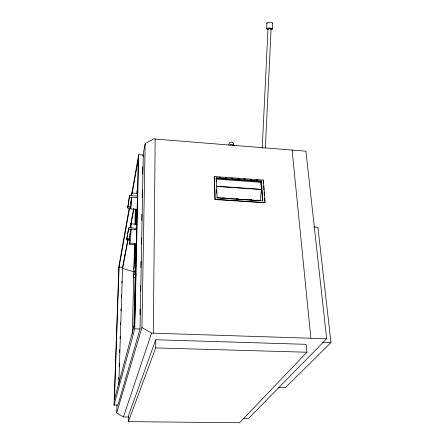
<?xml version="1.0" encoding="UTF-8"?>
<svg xmlns="http://www.w3.org/2000/svg" width="445" height="445" viewBox="0 0 445 445"><rect width="100%" height="100%" fill="white"/><g stroke="black" fill="none" stroke-linecap="round" stroke-linejoin="round"><path stroke-width="0.67" d="M128.405 421.632L155.683 347.923L155.744 339.746L306.154 344.33L306.911 352.229L239.571 422.75L128.405 421.632L128.561 415.413L155.744 339.746M153.33 333.194L155.166 139.057M128.972 417.01L123.432 416.948L116.69 412.943L141.944 327.531L145.148 143.607L153.659 138.94L305.926 151.172L326.675 338.756L248.672 418.35L243.259 418.289M130.424 208.215L127.726 208.049L129.54 195.594L137.811 196.139M139.953 314.71L140.053 309.169M140.398 291.169L140.503 285.634M140.843 267.629L140.965 261.399M141.293 244.094L141.41 237.858M141.738 220.553L141.855 214.323M142.172 197.702L142.317 190.087M142.623 174.162L142.767 166.547M129.206 208.076L118.898 266.266L114.037 405.089L117.914 405.139L140.025 329.022L143.29 155.038L138.668 154.682L131.876 193.019M133.867 327.915L135.03 277.53L133.322 277.452L133.517 269.52L136.359 256.659M134.551 326.001L134.613 323.22M134.646 321.835L135.052 303.757M135.102 301.677L135.508 283.599M135.541 282.208L135.992 273.358M114.037 405.089L134.757 328.849L138.668 154.682M132.337 333.995L133.717 276.434M133.9 268.808L134.501 243.843M134.969 224.425L135.336 209.167M134.646 264.703L135.119 244.561M135.591 224.413L135.953 209.133M134.963 264.541L135.43 244.466M135.903 224.391L136.253 209.167M118.748 379.479L118.815 377.399M119.177 366.302L119.266 363.532M119.627 352.434L119.716 349.659M120.078 338.562L120.144 336.481M120.523 324.694L120.595 322.608M120.973 310.821L121.046 308.741M121.424 296.949L121.491 294.868M121.874 283.081L121.941 281.001M118.821 384.397L122.598 267.345L127.865 239.393M116.69 412.943L116.963 404.622M129.3 238.553L129.284 239.048A10.202 0.673 -86.5 0 0 129.734 243.932L129.962 242.948A10.202 0.673 -86.5 0 0 130.986 231.406L131.053 229.431L129.3 238.553L126.836 238.414M129.35 237.024L129.367 236.618M129.645 207.765L119.06 267.178L114.443 399.577L134.54 324.227L138.278 159.277L132.198 193.425M130.018 239.977L126.58 239.788L128.8 227.829L136.876 228.296M266.622 28.858L266.9 23.118M262.2 148.285L268.001 28.897M265.359 147.718L271.094 28.981M272.474 29.02L272.752 23.274M216.214 181.732L216.337 177.689L261.421 180.931L260.787 182.272L261.493 189.542L260.091 200.606L217.093 197.73M127.726 208.049L129.54 195.594M130.363 206.669L131.764 197.352L131.703 198.965A7.949 0.512 -86.3 0 1 130.98 207.32A7.949 0.512 -86.3 0 1 130.379 207.743L130.363 206.669L127.949 206.519M130.619 203.51L131.425 198.976M126.58 239.788L128.8 227.829M142.99 155.172L145.148 143.607M124.327 256.248L124.578 254.89M143.034 156.395L143.29 155.038M130.051 227.801L133.65 208.716M136.476 193.714L137.761 186.894M128.127 239.399L122.625 268.496L133.967 271.778M130.947 224.514L133.889 208.95M129.779 235.071L130.491 231.817M133.322 277.452L135.936 265.893M123.432 416.948L151.589 333.138L326.675 338.756M214.351 176.543L215.063 199.56L264.92 202.864L265.087 202.547L263.396 180.075L214.351 176.543L215.063 199.56M263.396 180.075L263.496 183.813M313.781 227.033L317.908 227.284L330.963 342.555L285.479 387.606L278.576 387.473M155.683 347.923L306.911 352.229M322.625 342.294L330.963 342.555M134.757 328.849L140.025 329.022M134.674 271.467L135.831 271.522M133.995 274.482L135.714 274.565M119.06 267.178L122.598 267.345M129.545 244.233L136.276 244.6M129.912 243.148L136.693 243.515M130.786 223.868L136.838 224.224M134.462 229.414L136.504 229.531M128.527 229.281L136.498 229.742M130.563 208.889L137.127 209.3M129.311 197.191L137.727 197.741M216.954 197.513L218.339 197.608M222.494 197.886L225.265 198.07M229.425 198.348L231.5 198.487M236.351 198.815L238.431 198.954M242.586 199.232L244.667 199.366M249.512 199.694L251.592 199.833M256.442 200.155L258.517 200.294M131.587 193.019L137.494 193.414M215.191 199.232L265.087 202.547M216.793 186.233L261.298 189.336M216.248 186.394L261.493 189.542M219.062 177.227L220.442 177.327M225.27 177.677L226.655 177.772M231.483 178.122L232.869 178.222M237.697 178.567L239.076 178.667M243.91 179.018L245.29 179.118M250.123 179.463L251.503 179.563M256.337 179.913L257.716 180.014M216.086 178.373L261.104 181.599L262.511 200.884M215.836 179.057L260.787 182.272M141.944 327.531L151.589 333.138M292.104 150.065L310.866 338.25M263.646 185.854L263.952 189.937M264.108 191.979L264.363 195.377M264.564 198.103L264.82 201.502M261.421 180.931L262.889 200.923L217.115 197.864L216.337 177.689M216.498 189.125L216.654 193.158M131.086 227.807A10.202 0.673 -86.5 0 0 130.591 224.241L130.368 225.276A10.202 0.673 -86.5 0 0 130.012 227.89M131.075 195.327A7.949 0.512 -86.3 0 1 131.798 195.366M268.213 29.148A1.546 0.484 1.8 0 1 268.552 28.541A1.546 0.484 1.8 0 1 270.538 28.591A1.546 0.484 1.8 0 1 270.888 29.22M268.096 29.693A2.926 0.918 1.8 0 1 267.3 28.285A2.926 0.918 1.8 0 1 271.789 28.402A2.926 0.918 1.8 0 1 271.016 29.771M267.3 23.602A2.926 0.94 1.7 0 1 269.436 22.25A2.926 0.94 1.7 0 1 272.651 23.513M230.082 145.181A2.42 2.142 -18.6 0 1 234.176 145.515M232.457 145.354A1.279 1.135 -18.6 0 1 232.963 145.693M229.036 145.204A2.403 2.136 -18.6 0 1 231.328 142.127A2.403 2.136 -18.6 0 1 233.43 145.031"/></g></svg>
